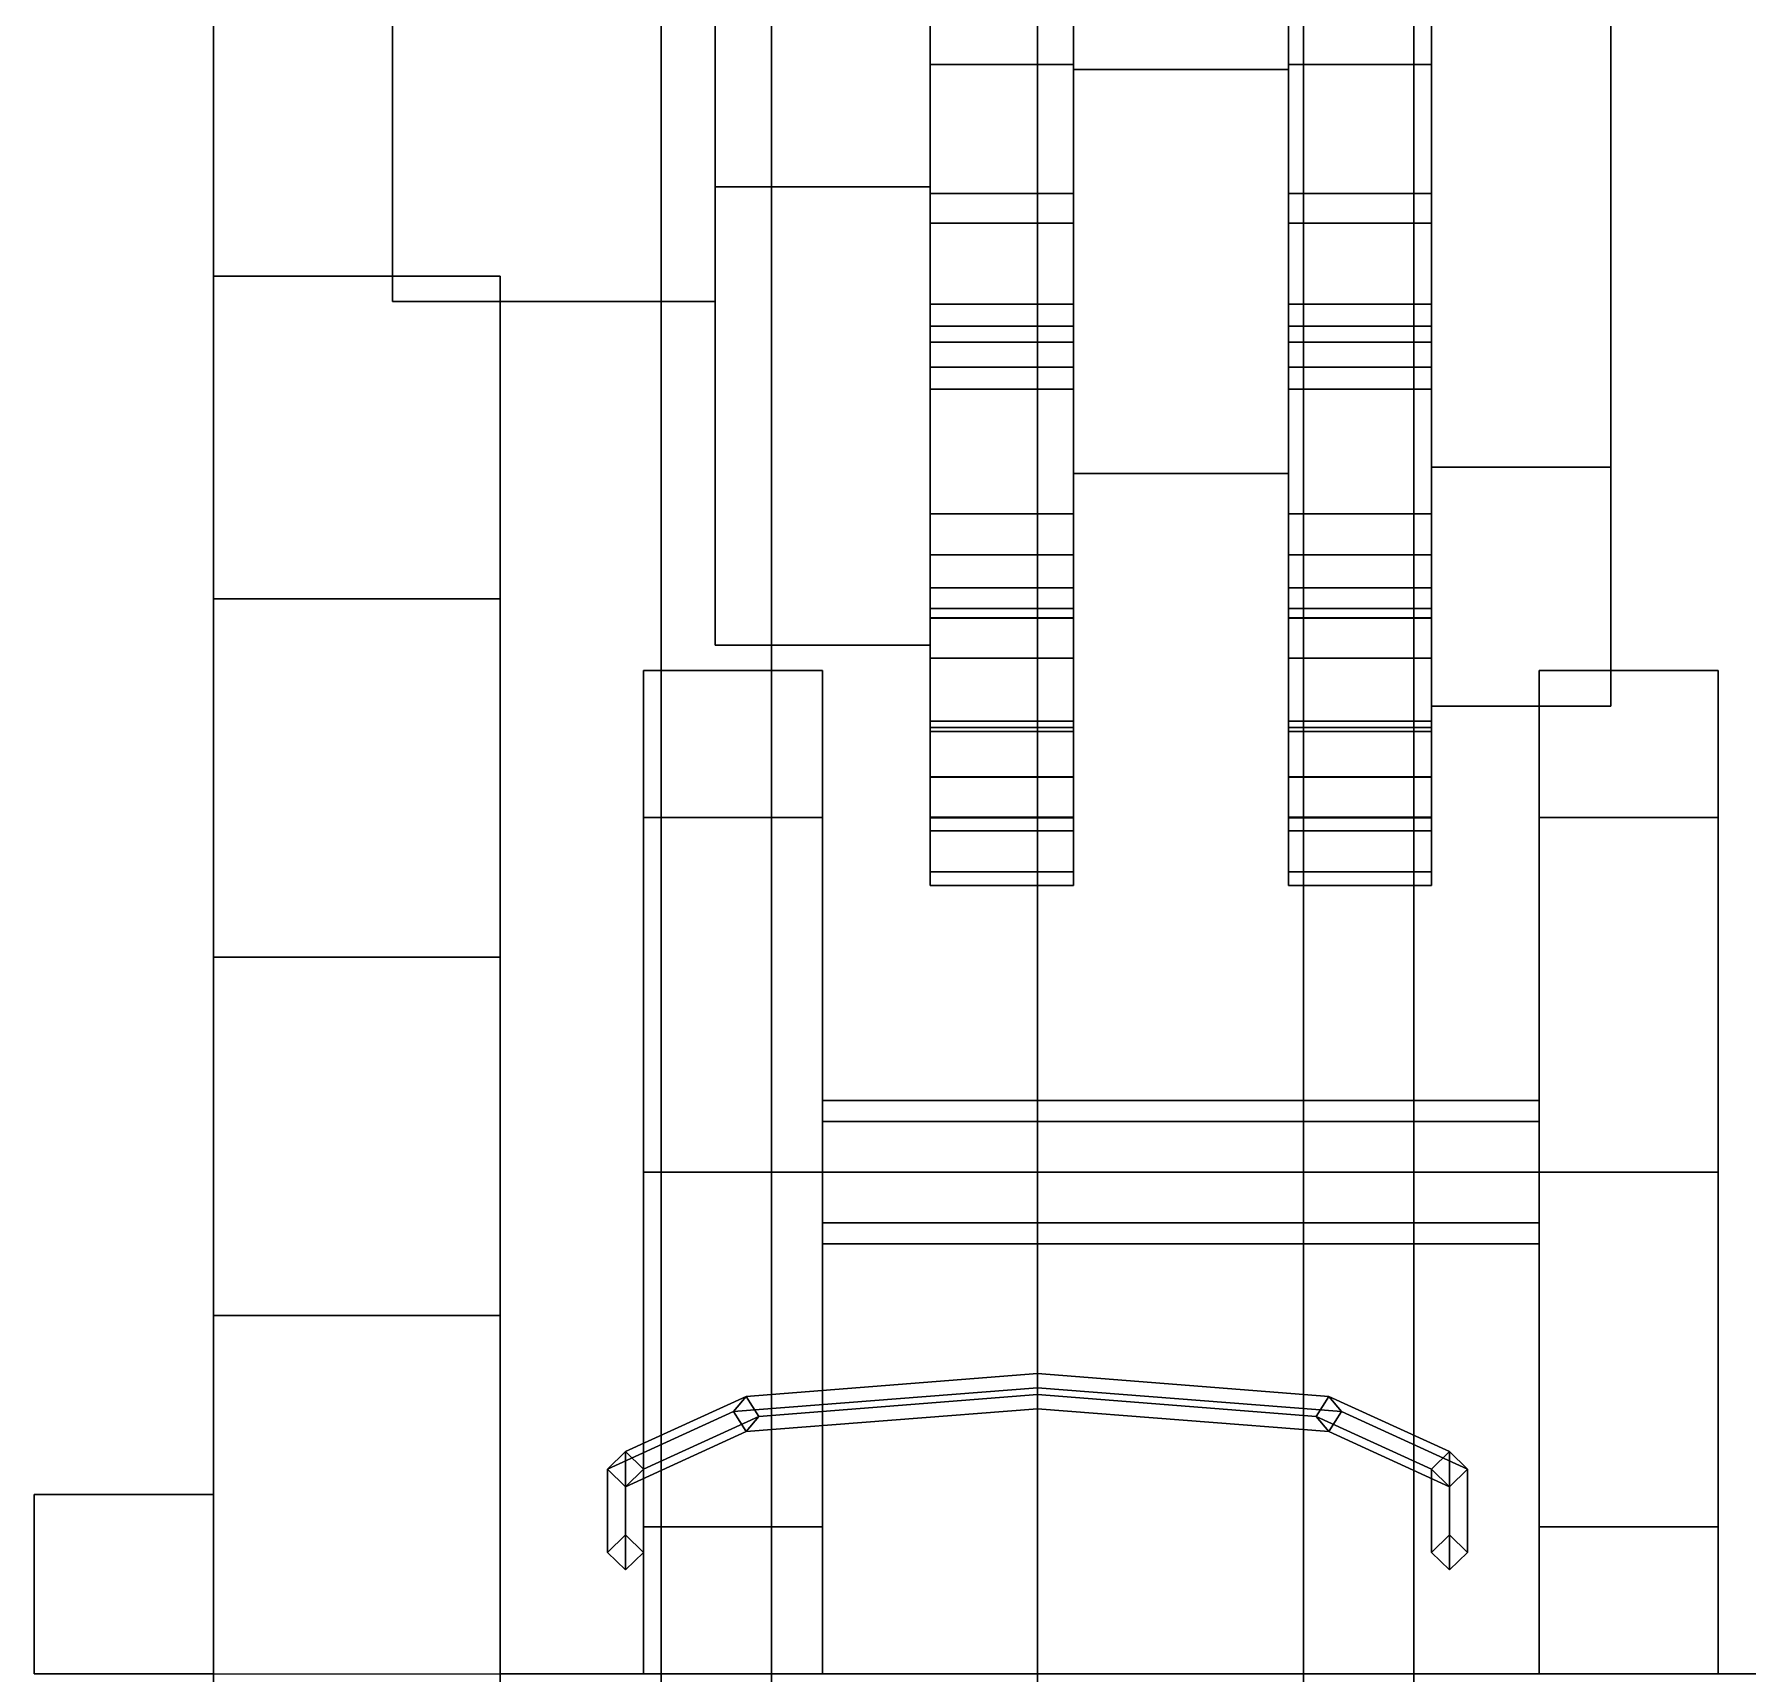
# Model space of a CAD drawing. Header units: millimetres. Extents: x -1.3 to 1.3, y -3 to 8.8.
# Drawn here: x -1.27 to -0.7918, y 2.07 to 2.5275 of the extents above; entities that cross this region are included whole.
import ezdxf

# ---------------------------------------------------------------- set-up
doc = ezdxf.new("R2010")
doc.units = ezdxf.units.MM
doc.header["$MEASUREMENT"] = 0
doc.layers.add('fenders', color=6, linetype='Continuous')
doc.layers.add('wheels', color=2, linetype='Continuous')

msp = doc.modelspace()

# ---------------------------------------------------------------- linework, layer by layer
for points in [[(-0.99, 3.2664, 1.68728), (-1.06425, 3.26059, 1.65708), (-1.06425, 2.00368, 1.89912), (-0.99, 2.00949, 1.92932)], [(-0.91575, 3.26059, 1.65708), (-0.99, 3.2664, 1.68728), (-0.99, 2.00949, 1.92932), (-0.91575, 2.00368, 1.89912)], [(-1.06425, 3.26059, 1.65708), (-1.095, 3.24655, 1.58418), (-1.095, 1.98964, 1.82622), (-1.06425, 2.00368, 1.89912)], [(-0.885, 3.24655, 1.58418), (-0.91575, 3.26059, 1.65708), (-0.91575, 2.00368, 1.89912), (-0.885, 1.98964, 1.82622)], [(-1.095, 3.24655, 1.58418), (-1.06425, 3.23251, 1.51127), (-1.06425, 1.9756, 1.75331), (-1.095, 1.98964, 1.82622)], [(-0.91575, 3.23251, 1.51127), (-0.885, 3.24655, 1.58418), (-0.885, 1.98964, 1.82622), (-0.91575, 1.9756, 1.75331)], [(-1.06425, 3.23251, 1.51127), (-0.99, 3.22669, 1.48107), (-0.99, 1.96978, 1.72311), (-1.06425, 1.9756, 1.75331)], [(-0.99, 3.22669, 1.48107), (-0.91575, 3.23251, 1.51127), (-0.91575, 1.9756, 1.75331), (-0.99, 1.96978, 1.72311)], [(-1.14, 2.46, 0.36), (-1.14, 2.37, 0.26), (-1.22, 2.37, 0.26), (-1.22, 2.46, 0.36)], [(-1.14, 2.27, 0.54), (-1.14, 2.46, 0.37), (-1.22, 2.46, 0.37), (-1.22, 2.27, 0.54)], [(-1.14, 2.46, 0.37), (-1.14, 2.46, 0.36), (-1.22, 2.46, 0.36), (-1.22, 2.46, 0.37)], [(-1.22, 2.46, 0.37), (-1.22, 2.46, 0.36), (-1.22, 2.37, 0.26), (-1.22, 2.27, 0.54)], [(-1.14, 2.07, 0.398), (-1.14, 2.46, 0.37), (-1.14, 2.27, 0.54), (-1.14, 2.17, 0.54)], [(-1.14, 2.07, 0.398), (-1.14, 2.37, 0.26), (-1.14, 2.46, 0.36), (-1.14, 2.46, 0.37)], [(-1.14, 2.37, 0.26), (-1.14, -2.24, 0.26), (-1.22, -2.24, 0.26), (-1.22, 2.37, 0.26)], [(-1.22, 2.37, 0.26), (-1.22, -2.24, 0.26), (-1.22, -1.79, 0.3), (-1.22, 1.87, 0.3)], [(-1.22, 2.17, 0.54), (-1.22, 2.37, 0.26), (-1.22, 1.87, 0.3), (-1.22, 1.87, 0.47)], [(-1.22, 2.17, 0.54), (-1.22, 2.27, 0.54), (-1.22, 2.37, 0.26)], [(-1.14, 2.07, 0.398), (-1.14, -1.81, 0.398), (-1.14, -2.24, 0.26), (-1.14, 2.37, 0.26)], [(-1.14, 2.17, 0.54), (-1.14, 2.27, 0.54), (-1.22, 2.27, 0.54), (-1.22, 2.17, 0.54)], [(-1.14, 2.17, 1.21), (-1.14, 2.17, 0.54), (-1.22, 2.17, 0.54), (-1.22, 2.17, 1.21)], [(-1.14, 2.07, 1.31), (-1.14, 2.17, 1.21), (-1.22, 2.17, 1.21), (-1.22, 2.07, 1.31)], [(-1.22, 2.07, 0.6), (-1.22, 2.12, 0.6), (-1.22, 2.17, 0.54), (-1.22, 1.87, 0.47)], [(-1.22, 2.17, 1.21), (-1.22, 2.17, 0.54), (-1.22, 2.12, 0.6), (-1.22, 2.12, 0.8)], [(-1.22, 2.05, 1.16), (-1.22, 2.17, 1.21), (-1.22, 2.12, 0.8), (-1.22, 2.07, 0.8)], [(-1.22, 2.07, 1.31), (-1.22, 2.17, 1.21), (-1.22, 2.05, 1.16), (-1.22, 2.05, 1.28)], [(-1.14, 2.07, 0.398), (-1.14, 2.17, 0.54), (-1.14, 2.17, 1.21), (-1.14, 2.07, 1.31)], [(-1.07132, 2.1474, 1.87865), (-1.07485, 2.14316, 1.88307), (-0.99, 2.1498, 1.91758), (-0.99, 2.15377, 1.91172)], [(-1.06778, 2.14182, 1.87612), (-1.07132, 2.1474, 1.87865), (-0.99, 2.15377, 1.91172), (-0.99, 2.14791, 1.90776)], [(-0.99, 2.14791, 1.90776), (-0.99, 2.15377, 1.91172), (-0.90868, 2.1474, 1.87865), (-0.91222, 2.14182, 1.87612)], [(-0.99, 2.15377, 1.91172), (-0.99, 2.1498, 1.91758), (-0.90515, 2.14316, 1.88307), (-0.90868, 2.1474, 1.87865)], [(-1.105, 2.13202, 1.7988), (-1.11, 2.12711, 1.79974), (-1.07485, 2.14316, 1.88307), (-1.07132, 2.1474, 1.87865)], [(-1.1, 2.12711, 1.79974), (-1.105, 2.13202, 1.7988), (-1.07132, 2.1474, 1.87865), (-1.06778, 2.14182, 1.87612)], [(-1.07485, 2.14316, 1.88307), (-1.07132, 2.13758, 1.88054), (-0.99, 2.14395, 1.91362), (-0.99, 2.1498, 1.91758)], [(-1.07132, 2.13758, 1.88054), (-1.06778, 2.14182, 1.87612), (-0.99, 2.14791, 1.90776), (-0.99, 2.14395, 1.91362)], [(-0.99, 2.1498, 1.91758), (-0.99, 2.14395, 1.91362), (-0.90868, 2.13758, 1.88054), (-0.90515, 2.14316, 1.88307)], [(-0.99, 2.14395, 1.91362), (-0.99, 2.14791, 1.90776), (-0.91222, 2.14182, 1.87612), (-0.90868, 2.13758, 1.88054)], [(-0.91222, 2.14182, 1.87612), (-0.90868, 2.1474, 1.87865), (-0.875, 2.13202, 1.7988), (-0.88, 2.12711, 1.79974)], [(-0.90868, 2.1474, 1.87865), (-0.90515, 2.14316, 1.88307), (-0.87, 2.12711, 1.79974), (-0.875, 2.13202, 1.7988)], [(-1.11, 2.12711, 1.79974), (-1.105, 2.1222, 1.80069), (-1.07132, 2.13758, 1.88054), (-1.07485, 2.14316, 1.88307)], [(-0.90515, 2.14316, 1.88307), (-0.90868, 2.13758, 1.88054), (-0.875, 2.1222, 1.80069), (-0.87, 2.12711, 1.79974)], [(-1.105, 2.1222, 1.80069), (-1.1, 2.12711, 1.79974), (-1.06778, 2.14182, 1.87612), (-1.07132, 2.13758, 1.88054)], [(-0.90868, 2.13758, 1.88054), (-0.91222, 2.14182, 1.87612), (-0.88, 2.12711, 1.79974), (-0.875, 2.1222, 1.80069)], [(-1.105, 2.10872, 1.67779), (-1.11, 2.10384, 1.67889), (-1.11, 2.12711, 1.79974), (-1.105, 2.13202, 1.7988)], [(-1.1, 2.10384, 1.67889), (-1.105, 2.10872, 1.67779), (-1.105, 2.13202, 1.7988), (-1.1, 2.12711, 1.79974)], [(-0.875, 2.10872, 1.67779), (-0.88, 2.10384, 1.67889), (-0.88, 2.12711, 1.79974), (-0.875, 2.13202, 1.7988)], [(-0.87, 2.10384, 1.67889), (-0.875, 2.10872, 1.67779), (-0.875, 2.13202, 1.7988), (-0.87, 2.12711, 1.79974)], [(-1.11, 2.10384, 1.67889), (-1.105, 2.09896, 1.67998), (-1.105, 2.1222, 1.80069), (-1.11, 2.12711, 1.79974)], [(-1.105, 2.09896, 1.67998), (-1.1, 2.10384, 1.67889), (-1.1, 2.12711, 1.79974), (-1.105, 2.1222, 1.80069)], [(-0.88, 2.10384, 1.67889), (-0.875, 2.09896, 1.67998), (-0.875, 2.1222, 1.80069), (-0.88, 2.12711, 1.79974)], [(-0.875, 2.09896, 1.67998), (-0.87, 2.10384, 1.67889), (-0.87, 2.12711, 1.79974), (-0.875, 2.1222, 1.80069)], [(-1.22, 2.07, 0.8), (-1.22, 2.12, 0.8), (-1.27, 2.12, 0.78), (-1.27, 2.07, 0.78)], [(-1.27, 2.07, 0.62), (-1.27, 2.12, 0.62), (-1.22, 2.12, 0.6), (-1.22, 2.07, 0.6)], [(-1.27, 2.12, 0.78), (-1.27, 2.12, 0.62), (-1.27, 2.07, 0.62), (-1.27, 2.07, 0.78)], [(-1.22, 2.12, 0.8), (-1.22, 2.12, 0.6), (-1.27, 2.12, 0.62), (-1.27, 2.12, 0.78)], [(-1.27, 2.07, 0.78), (-1.27, 2.07, 0.62), (-1.22, 2.07, 0.6), (-1.22, 2.07, 0.8)], [(-1.22, 2.07, 0.8), (-1.22, 2.07, 0.6), (-1.22, 1.97, 0.6), (-1.22, 1.97, 0.8)], [(-1.22, 2.07, 0.6), (-1.22, 1.87, 0.47), (-1.22, 1.87, 0.47), (-1.22, 1.97, 0.6)], [(-1.22, 2.05, 1.16), (-1.22, 2.07, 0.8), (-1.22, 1.97, 0.8), (-1.22, 1.9, 1.16)], [(-1.22, 2.05, 1.28), (-1.22, 1.9, 1.28), (-1.22, 1.56, 1.43), (-1.22, 2.07, 1.31)], [(-0.72, 2.07, 1.31), (-0.72, 2.07, 0.398), (-1.14, 2.07, 0.398), (-1.14, 2.07, 1.31)]]:
    msp.add_3dface(points)
at = {"layer": 'fenders'}
for points in [[(-0.72, 2.01, 1.7), (-0.72, 3.21, 1.43), (-1.22, 3.21, 1.43), (-1.22, 2.01, 1.7)], [(-1.22, 2.01, 1.7), (-1.22, 3.21, 1.43), (-1.22, 3.21, 1.36), (-1.22, 1.96, 1.63)]]:
    msp.add_3dface(points, dxfattribs=at)
at = {"layer": 'wheels'}
for points in [[(-1.08, 2.55044, 0.53816), (-1.08, 2.71446, 0.46326), (-1.08, 2.70023, 0.36427), (-1.08, 2.48496, 0.46259)], [(-1.08, 2.71446, 1.09674), (-1.08, 2.55044, 1.02184), (-1.08, 2.48496, 1.09741), (-1.08, 2.70023, 1.19573)], [(-0.98, 2.5177, 0.50037), (-0.98, 2.70734, 0.41377), (-0.92, 2.70734, 0.41377), (-0.92, 2.5177, 0.50037)], [(-0.98, 2.51911, 0.42367), (-0.98, 2.53594, 0.41285), (-0.98, 2.70734, 0.41377), (-0.98, 2.5177, 0.50037)], [(-0.98, 2.70734, 1.14623), (-0.98, 2.5177, 1.05963), (-0.92, 2.5177, 1.05963), (-0.92, 2.70734, 1.14623)], [(-0.98, 2.64845, 1.1954), (-0.98, 2.62926, 1.18976), (-0.98, 2.5177, 1.05963), (-0.98, 2.70734, 1.14623)], [(-1.08, 2.48496, 0.46259), (-1.08, 2.70023, 0.36427), (-1.02, 2.70023, 0.36427), (-1.02, 2.48496, 0.46259)], [(-1.08, 2.70023, 1.19573), (-1.08, 2.48496, 1.09741), (-1.02, 2.48496, 1.09741), (-1.02, 2.70023, 1.19573)], [(-1.02, 2.48496, 0.46259), (-1.02, 2.70023, 0.36427), (-1.02, 2.53594, 0.41285), (-1.02, 2.51911, 0.42367)], [(-1.02, 2.70023, 1.19573), (-1.02, 2.48496, 1.09741), (-1.02, 2.62926, 1.18976), (-1.02, 2.64845, 1.1954)], [(-1.17, 2.68222, 0.70222), (-1.17, 2.68222, 0.70222), (-1.17, 2.55044, 0.53816), (-1.17, 2.45296, 0.68985)], [(-1.17, 2.68222, 0.85778), (-1.17, 2.65, 0.78), (-1.17, 2.45296, 0.87015), (-1.17, 2.55044, 1.02184)], [(-1.17, 2.65, 0.78), (-1.17, 2.68222, 0.70222), (-1.17, 2.45296, 0.68985), (-1.17, 2.45296, 0.87015)], [(-0.83, 2.68222, 0.70222), (-0.83, 2.68222, 0.70222), (-0.83, 2.40667, 0.55293), (-0.83, 2.58553, 0.39795)], [(-0.83, 2.68222, 0.70222), (-0.83, 2.65, 0.78), (-0.83, 2.34, 0.78), (-0.83, 2.40667, 0.55293)], [(-0.83, 2.65, 0.78), (-0.83, 2.68222, 0.85778), (-0.83, 2.40667, 1.00707), (-0.83, 2.34, 0.78)], [(-0.83, 2.68222, 0.85778), (-0.83, 2.68222, 0.85778), (-0.83, 2.58553, 1.16205), (-0.83, 2.40667, 1.00707)], [(-1.02, 2.62926, 1.18976), (-1.02, 2.48496, 1.09741), (-1.02, 2.48496, 1.09741), (-1.02, 2.53594, 1.14715)], [(-0.98, 2.62926, 1.18976), (-0.98, 2.53594, 1.14715), (-0.98, 2.5177, 1.05963)], [(-0.92, 2.53594, 0.41285), (-0.92, 2.51911, 0.42367), (-0.92, 2.44874, 0.57996), (-0.92, 2.6063, 0.44344)], [(-0.92, 2.51911, 1.13633), (-0.92, 2.53594, 1.14715), (-0.92, 2.6063, 1.11656)], [(-0.92, 2.44158, 1.06915), (-0.92, 2.51911, 1.13633), (-0.92, 2.6063, 1.11656)], [(-0.92, 2.42848, 1.05403), (-0.92, 2.44158, 1.06915), (-0.92, 2.6063, 1.11656), (-0.92, 2.44874, 0.98004)], [(-0.83, 2.58553, 0.39795), (-0.83, 2.40667, 0.55293), (-0.88, 2.40667, 0.55293), (-0.88, 2.58553, 0.39795)], [(-0.88, 2.58553, 0.39795), (-0.88, 2.40667, 0.55293), (-0.88, 2.51911, 0.42367), (-0.88, 2.53594, 0.41285)], [(-0.83, 2.40667, 1.00707), (-0.83, 2.58553, 1.16205), (-0.88, 2.58553, 1.16205), (-0.88, 2.40667, 1.00707)], [(-0.88, 2.40667, 1.00707), (-0.88, 2.58553, 1.16205), (-0.88, 2.44158, 1.06915), (-0.88, 2.42848, 1.05403)], [(-0.88, 2.58553, 1.16205), (-0.88, 2.58553, 1.16205), (-0.88, 2.53594, 1.14715), (-0.88, 2.51911, 1.13633)], [(-0.88, 2.44158, 1.06915), (-0.88, 2.58553, 1.16205), (-0.88, 2.58553, 1.16205), (-0.88, 2.51911, 1.13633)], [(-1.17, 2.45296, 0.68985), (-1.17, 2.55044, 0.53816), (-1.08, 2.55044, 0.53816), (-1.08, 2.45296, 0.68985)], [(-1.17, 2.55044, 1.02184), (-1.17, 2.45296, 0.87015), (-1.08, 2.45296, 0.87015), (-1.08, 2.55044, 1.02184)], [(-1.08, 2.45296, 0.68985), (-1.08, 2.55044, 0.53816), (-1.08, 2.48496, 0.46259), (-1.08, 2.35701, 0.66167)], [(-1.08, 2.55044, 1.02184), (-1.08, 2.45296, 0.87015), (-1.08, 2.35701, 0.89833), (-1.08, 2.48496, 1.09741)], [(-1.02, 2.51911, 0.42367), (-1.02, 2.53594, 0.41285), (-0.98, 2.53594, 0.41285), (-0.98, 2.51911, 0.42367)], [(-1.02, 2.53594, 1.14715), (-1.02, 2.51911, 1.13633), (-0.98, 2.51911, 1.13633), (-0.98, 2.53594, 1.14715)], [(-1.02, 2.48496, 1.09741), (-1.02, 2.48496, 1.09741), (-1.02, 2.51911, 1.13633), (-1.02, 2.53594, 1.14715)], [(-0.98, 2.53594, 1.14715), (-0.98, 2.51911, 1.13633), (-0.98, 2.5177, 1.05963)], [(-0.88, 2.53594, 0.41285), (-0.88, 2.51911, 0.42367), (-0.92, 2.51911, 0.42367), (-0.92, 2.53594, 0.41285)], [(-0.88, 2.51911, 1.13633), (-0.88, 2.53594, 1.14715), (-0.92, 2.53594, 1.14715), (-0.92, 2.51911, 1.13633)], [(-1.02, 2.48306, 0.42306), (-1.02, 2.51911, 0.42367), (-0.98, 2.51911, 0.42367), (-0.98, 2.48306, 0.42306)], [(-1.02, 2.48496, 0.46259), (-1.02, 2.48496, 0.46259), (-1.02, 2.51911, 0.42367), (-1.02, 2.48306, 0.42306)], [(-1.02, 2.51911, 1.13633), (-1.02, 2.48306, 1.13694), (-0.98, 2.48306, 1.13694), (-0.98, 2.51911, 1.13633)], [(-1.02, 2.48496, 1.09741), (-1.02, 2.48496, 1.09741), (-1.02, 2.48306, 1.13694), (-1.02, 2.51911, 1.13633)], [(-0.98, 2.48306, 0.42306), (-0.98, 2.48306, 0.42306), (-0.98, 2.51911, 0.42367), (-0.98, 2.5177, 0.50037)], [(-0.98, 2.51911, 1.13633), (-0.98, 2.48306, 1.13694), (-0.98, 2.5177, 1.05963)], [(-0.98, 2.40499, 0.67576), (-0.98, 2.5177, 0.50037), (-0.92, 2.5177, 0.50037), (-0.92, 2.40499, 0.67576)], [(-0.98, 2.3647, 0.61047), (-0.98, 2.37301, 0.59228), (-0.98, 2.5177, 0.50037), (-0.98, 2.40499, 0.67576)], [(-0.98, 2.37301, 0.59228), (-0.98, 2.42848, 0.50597), (-0.98, 2.5177, 0.50037)], [(-0.98, 2.45222, 0.4248), (-0.98, 2.47484, 0.41026), (-0.98, 2.48306, 0.42306), (-0.98, 2.5177, 0.50037)], [(-0.98, 2.42848, 0.50597), (-0.98, 2.44158, 0.49085), (-0.98, 2.5177, 0.50037)], [(-0.98, 2.44158, 0.49085), (-0.98, 2.44611, 0.45508), (-0.98, 2.5177, 0.50037)], [(-0.98, 2.43461, 0.44512), (-0.98, 2.45222, 0.4248), (-0.98, 2.5177, 0.50037), (-0.98, 2.44611, 0.45508)], [(-0.98, 2.5177, 1.05963), (-0.98, 2.40499, 0.88424), (-0.92, 2.40499, 0.88424), (-0.92, 2.5177, 1.05963)], [(-0.98, 2.44158, 1.06915), (-0.98, 2.42848, 1.05403), (-0.98, 2.40499, 0.88424), (-0.98, 2.5177, 1.05963)], [(-0.98, 2.45222, 1.1352), (-0.98, 2.43461, 1.11488), (-0.98, 2.44611, 1.10492), (-0.98, 2.5177, 1.05963)], [(-0.98, 2.44611, 1.10492), (-0.98, 2.44611, 1.10492), (-0.98, 2.44158, 1.06915), (-0.98, 2.5177, 1.05963)], [(-0.98, 2.47484, 1.14974), (-0.98, 2.45222, 1.1352), (-0.98, 2.5177, 1.05963), (-0.98, 2.48306, 1.13694)], [(-0.92, 2.51911, 0.42367), (-0.92, 2.44158, 0.49085), (-0.92, 2.44874, 0.57996)], [(-0.88, 2.51911, 0.42367), (-0.88, 2.48306, 0.42306), (-0.92, 2.48306, 0.42306), (-0.92, 2.51911, 0.42367)], [(-0.92, 2.48306, 0.42306), (-0.92, 2.44611, 0.45508), (-0.92, 2.44158, 0.49085), (-0.92, 2.51911, 0.42367)], [(-0.88, 2.48306, 1.13694), (-0.88, 2.51911, 1.13633), (-0.92, 2.51911, 1.13633), (-0.92, 2.48306, 1.13694)], [(-0.92, 2.44611, 1.10492), (-0.92, 2.48306, 1.13694), (-0.92, 2.51911, 1.13633), (-0.92, 2.44158, 1.06915)], [(-0.88, 2.51911, 0.42367), (-0.88, 2.40667, 0.55293), (-0.88, 2.40667, 0.55293), (-0.88, 2.44158, 0.49085)], [(-0.88, 2.48306, 0.42306), (-0.88, 2.51911, 0.42367), (-0.88, 2.44158, 0.49085), (-0.88, 2.44611, 0.45508)], [(-0.88, 2.44611, 1.10492), (-0.88, 2.44158, 1.06915), (-0.88, 2.51911, 1.13633), (-0.88, 2.48306, 1.13694)], [(-1.08, 2.35701, 0.66167), (-1.08, 2.48496, 0.46259), (-1.02, 2.48496, 0.46259), (-1.02, 2.35701, 0.66167)], [(-1.08, 2.48496, 1.09741), (-1.08, 2.35701, 0.89833), (-1.02, 2.35701, 0.89833), (-1.02, 2.48496, 1.09741)], [(-1.02, 2.37301, 0.59228), (-1.02, 2.48496, 0.46259), (-1.02, 2.48496, 0.46259), (-1.02, 2.42848, 0.50597)], [(-1.02, 2.35701, 0.66167), (-1.02, 2.48496, 0.46259), (-1.02, 2.37301, 0.59228), (-1.02, 2.3647, 0.61047)], [(-1.02, 2.45222, 0.4248), (-1.02, 2.48496, 0.46259), (-1.02, 2.48306, 0.42306), (-1.02, 2.47484, 0.41026)], [(-1.02, 2.44611, 0.45508), (-1.02, 2.48496, 0.46259), (-1.02, 2.45222, 0.4248), (-1.02, 2.43461, 0.44512)], [(-1.02, 2.48496, 0.46259), (-1.02, 2.48496, 0.46259), (-1.02, 2.44611, 0.45508), (-1.02, 2.44158, 0.49085)], [(-1.02, 2.48496, 0.46259), (-1.02, 2.48496, 0.46259), (-1.02, 2.44158, 0.49085), (-1.02, 2.42848, 0.50597)], [(-1.02, 2.48496, 1.09741), (-1.02, 2.35701, 0.89833), (-1.02, 2.42848, 1.05403), (-1.02, 2.44158, 1.06915)], [(-1.02, 2.48496, 1.09741), (-1.02, 2.48496, 1.09741), (-1.02, 2.44158, 1.06915), (-1.02, 2.44611, 1.10492)], [(-1.02, 2.45222, 1.1352), (-1.02, 2.48496, 1.09741), (-1.02, 2.44611, 1.10492), (-1.02, 2.43461, 1.11488)], [(-1.02, 2.48306, 1.13694), (-1.02, 2.48496, 1.09741), (-1.02, 2.45222, 1.1352), (-1.02, 2.47484, 1.14974)], [(-1.02, 2.47484, 0.41026), (-1.02, 2.48306, 0.42306), (-0.98, 2.48306, 0.42306), (-0.98, 2.47484, 0.41026)], [(-1.02, 2.48306, 1.13694), (-1.02, 2.47484, 1.14974), (-0.98, 2.47484, 1.14974), (-0.98, 2.48306, 1.13694)], [(-0.88, 2.48306, 0.42306), (-0.88, 2.47484, 0.41026), (-0.92, 2.47484, 0.41026), (-0.92, 2.48306, 0.42306)], [(-0.92, 2.47484, 0.41026), (-0.92, 2.43461, 0.44512), (-0.92, 2.44611, 0.45508), (-0.92, 2.48306, 0.42306)], [(-0.88, 2.47484, 1.14974), (-0.88, 2.48306, 1.13694), (-0.92, 2.48306, 1.13694), (-0.92, 2.47484, 1.14974)], [(-0.92, 2.43461, 1.11488), (-0.92, 2.47484, 1.14974), (-0.92, 2.48306, 1.13694), (-0.92, 2.44611, 1.10492)], [(-0.88, 2.47484, 0.41026), (-0.88, 2.48306, 0.42306), (-0.88, 2.44611, 0.45508), (-0.88, 2.43461, 0.44512)], [(-0.88, 2.43461, 1.11488), (-0.88, 2.44611, 1.10492), (-0.88, 2.48306, 1.13694), (-0.88, 2.47484, 1.14974)], [(-1.02, 2.45222, 0.4248), (-1.02, 2.47484, 0.41026), (-0.98, 2.47484, 0.41026), (-0.98, 2.45222, 0.4248)], [(-1.02, 2.47484, 1.14974), (-1.02, 2.45222, 1.1352), (-0.98, 2.45222, 1.1352), (-0.98, 2.47484, 1.14974)], [(-0.92, 2.47484, 0.41026), (-0.92, 2.45222, 0.4248), (-0.92, 2.45222, 0.4248), (-0.92, 2.43461, 0.44512)], [(-0.88, 2.47484, 0.41026), (-0.88, 2.45222, 0.4248), (-0.92, 2.45222, 0.4248), (-0.92, 2.47484, 0.41026)], [(-0.92, 2.43461, 1.11488), (-0.92, 2.45222, 1.1352), (-0.92, 2.45222, 1.1352), (-0.92, 2.47484, 1.14974)], [(-0.88, 2.45222, 1.1352), (-0.88, 2.47484, 1.14974), (-0.92, 2.47484, 1.14974), (-0.92, 2.45222, 1.1352)], [(-0.88, 2.45222, 0.4248), (-0.88, 2.47484, 0.41026), (-0.88, 2.43461, 0.44512), (-0.88, 2.45222, 0.4248)], [(-0.88, 2.45222, 1.1352), (-0.88, 2.43461, 1.11488), (-0.88, 2.47484, 1.14974), (-0.88, 2.45222, 1.1352)], [(-1.17, 2.45296, 0.87015), (-1.17, 2.45296, 0.68985), (-1.08, 2.45296, 0.68985), (-1.08, 2.45296, 0.87015)], [(-1.08, 2.45296, 0.87015), (-1.08, 2.45296, 0.68985), (-1.08, 2.35701, 0.66167), (-1.08, 2.35701, 0.89833)], [(-1.02, 2.43461, 0.44512), (-1.02, 2.45222, 0.4248), (-0.98, 2.45222, 0.4248), (-0.98, 2.43461, 0.44512)], [(-1.02, 2.45222, 1.1352), (-1.02, 2.43461, 1.11488), (-0.98, 2.43461, 1.11488), (-0.98, 2.45222, 1.1352)], [(-0.88, 2.45222, 0.4248), (-0.88, 2.43461, 0.44512), (-0.92, 2.43461, 0.44512), (-0.92, 2.45222, 0.4248)], [(-0.88, 2.43461, 1.11488), (-0.88, 2.45222, 1.1352), (-0.92, 2.45222, 1.1352), (-0.92, 2.43461, 1.11488)], [(-0.92, 2.38222, 0.50558), (-0.92, 2.36461, 0.5259), (-0.92, 2.44874, 0.57996), (-0.92, 2.39372, 0.51554)], [(-0.92, 2.42848, 0.50597), (-0.92, 2.39372, 0.51554), (-0.92, 2.44874, 0.57996)], [(-0.92, 2.44158, 0.49085), (-0.92, 2.42848, 0.50597), (-0.92, 2.44874, 0.57996)], [(-0.92, 2.36728, 0.55668), (-0.92, 2.36728, 0.55668), (-0.92, 2.37301, 0.59228), (-0.92, 2.44874, 0.57996)], [(-0.92, 2.36461, 0.5259), (-0.92, 2.35344, 0.55036), (-0.92, 2.36728, 0.55668), (-0.92, 2.44874, 0.57996)], [(-0.92, 2.37301, 0.59228), (-0.92, 2.3647, 0.61047), (-0.92, 2.39, 0.78), (-0.92, 2.44874, 0.57996)], [(-0.92, 2.35344, 1.00964), (-0.92, 2.36461, 1.0341), (-0.92, 2.44874, 0.98004), (-0.92, 2.36728, 1.00332)], [(-0.92, 2.37301, 0.96772), (-0.92, 2.36728, 1.00332), (-0.92, 2.44874, 0.98004)], [(-0.92, 2.3647, 0.94953), (-0.92, 2.37301, 0.96772), (-0.92, 2.44874, 0.98004)], [(-0.92, 2.3358, 0.85109), (-0.92, 2.3647, 0.94953), (-0.92, 2.44874, 0.98004)], [(-0.92, 2.33295, 0.8313), (-0.92, 2.3358, 0.85109), (-0.92, 2.44874, 0.98004), (-0.92, 2.39, 0.78)], [(-0.92, 2.39372, 1.04446), (-0.92, 2.39372, 1.04446), (-0.92, 2.42848, 1.05403), (-0.92, 2.44874, 0.98004)], [(-0.92, 2.36461, 1.0341), (-0.92, 2.38222, 1.05442), (-0.92, 2.39372, 1.04446), (-0.92, 2.44874, 0.98004)], [(-1.02, 2.44158, 0.49085), (-1.02, 2.44611, 0.45508), (-0.98, 2.44611, 0.45508), (-0.98, 2.44158, 0.49085)], [(-1.02, 2.44611, 0.45508), (-1.02, 2.43461, 0.44512), (-0.98, 2.43461, 0.44512), (-0.98, 2.44611, 0.45508)], [(-1.02, 2.43461, 1.11488), (-1.02, 2.44611, 1.10492), (-0.98, 2.44611, 1.10492), (-0.98, 2.43461, 1.11488)], [(-1.02, 2.44611, 1.10492), (-1.02, 2.44158, 1.06915), (-0.98, 2.44158, 1.06915), (-0.98, 2.44611, 1.10492)], [(-0.88, 2.44611, 0.45508), (-0.88, 2.44158, 0.49085), (-0.92, 2.44158, 0.49085), (-0.92, 2.44611, 0.45508)], [(-0.88, 2.43461, 0.44512), (-0.88, 2.44611, 0.45508), (-0.92, 2.44611, 0.45508), (-0.92, 2.43461, 0.44512)], [(-0.88, 2.44611, 1.10492), (-0.88, 2.43461, 1.11488), (-0.92, 2.43461, 1.11488), (-0.92, 2.44611, 1.10492)], [(-0.88, 2.44158, 1.06915), (-0.88, 2.44611, 1.10492), (-0.92, 2.44611, 1.10492), (-0.92, 2.44158, 1.06915)], [(-1.02, 2.42848, 0.50597), (-1.02, 2.44158, 0.49085), (-0.98, 2.44158, 0.49085), (-0.98, 2.42848, 0.50597)], [(-1.02, 2.44158, 1.06915), (-1.02, 2.42848, 1.05403), (-0.98, 2.42848, 1.05403), (-0.98, 2.44158, 1.06915)], [(-0.88, 2.44158, 0.49085), (-0.88, 2.42848, 0.50597), (-0.92, 2.42848, 0.50597), (-0.92, 2.44158, 0.49085)], [(-0.88, 2.42848, 1.05403), (-0.88, 2.44158, 1.06915), (-0.92, 2.44158, 1.06915), (-0.92, 2.42848, 1.05403)], [(-0.88, 2.40667, 0.55293), (-0.88, 2.40667, 0.55293), (-0.88, 2.42848, 0.50597), (-0.88, 2.44158, 0.49085)], [(-1.02, 2.36728, 0.55668), (-1.02, 2.37301, 0.59228), (-1.02, 2.42848, 0.50597), (-1.02, 2.39372, 0.51554)], [(-1.02, 2.39372, 0.51554), (-1.02, 2.42848, 0.50597), (-0.98, 2.42848, 0.50597), (-0.98, 2.39372, 0.51554)], [(-1.02, 2.42848, 1.05403), (-1.02, 2.39372, 1.04446), (-0.98, 2.39372, 1.04446), (-0.98, 2.42848, 1.05403)], [(-1.02, 2.39372, 1.04446), (-1.02, 2.42848, 1.05403), (-1.02, 2.37301, 0.96772), (-1.02, 2.36728, 1.00332)], [(-1.02, 2.42848, 1.05403), (-1.02, 2.35701, 0.89833), (-1.02, 2.35701, 0.89833), (-1.02, 2.37301, 0.96772)], [(-0.98, 2.36728, 0.55668), (-0.98, 2.39372, 0.51554), (-0.98, 2.42848, 0.50597), (-0.98, 2.37301, 0.59228)], [(-0.98, 2.39372, 1.04446), (-0.98, 2.36728, 1.00332), (-0.98, 2.37301, 0.96772), (-0.98, 2.42848, 1.05403)], [(-0.98, 2.42848, 1.05403), (-0.98, 2.37301, 0.96772), (-0.98, 2.40499, 0.88424)], [(-0.88, 2.42848, 0.50597), (-0.88, 2.39372, 0.51554), (-0.92, 2.39372, 0.51554), (-0.92, 2.42848, 0.50597)], [(-0.88, 2.39372, 1.04446), (-0.88, 2.42848, 1.05403), (-0.92, 2.42848, 1.05403), (-0.92, 2.39372, 1.04446)], [(-0.88, 2.40667, 0.55293), (-0.88, 2.40667, 0.55293), (-0.88, 2.39372, 0.51554), (-0.88, 2.42848, 0.50597)], [(-0.88, 2.40667, 1.00707), (-0.88, 2.40667, 1.00707), (-0.88, 2.42848, 1.05403), (-0.88, 2.39372, 1.04446)], [(-0.83, 2.40667, 0.55293), (-0.83, 2.34, 0.78), (-0.88, 2.34, 0.78), (-0.88, 2.40667, 0.55293)], [(-0.88, 2.40667, 0.55293), (-0.88, 2.40667, 0.55293), (-0.88, 2.37301, 0.59228), (-0.88, 2.36728, 0.55668)], [(-0.88, 2.40667, 0.55293), (-0.88, 2.34, 0.78), (-0.88, 2.3647, 0.61047), (-0.88, 2.37301, 0.59228)], [(-0.88, 2.39372, 0.51554), (-0.88, 2.40667, 0.55293), (-0.88, 2.36461, 0.5259), (-0.88, 2.38222, 0.50558)], [(-0.88, 2.36461, 0.5259), (-0.88, 2.40667, 0.55293), (-0.88, 2.36728, 0.55668), (-0.88, 2.35344, 0.55036)], [(-0.83, 2.34, 0.78), (-0.83, 2.40667, 1.00707), (-0.88, 2.40667, 1.00707), (-0.88, 2.34, 0.78)], [(-0.88, 2.34, 0.78), (-0.88, 2.40667, 1.00707), (-0.88, 2.3358, 0.85109), (-0.88, 2.33295, 0.8313)], [(-0.88, 2.40667, 1.00707), (-0.88, 2.40667, 1.00707), (-0.88, 2.37301, 0.96772), (-0.88, 2.3647, 0.94953)], [(-0.88, 2.40667, 1.00707), (-0.88, 2.40667, 1.00707), (-0.88, 2.36728, 1.00332), (-0.88, 2.37301, 0.96772)], [(-0.88, 2.36728, 1.00332), (-0.88, 2.40667, 1.00707), (-0.88, 2.36461, 1.0341), (-0.88, 2.35344, 1.00964)], [(-0.88, 2.3358, 0.85109), (-0.88, 2.40667, 1.00707), (-0.88, 2.40667, 1.00707), (-0.88, 2.3647, 0.94953)], [(-0.88, 2.36461, 1.0341), (-0.88, 2.40667, 1.00707), (-0.88, 2.39372, 1.04446), (-0.88, 2.38222, 1.05442)], [(-0.98, 2.30904, 0.64759), (-0.98, 2.32021, 0.62313), (-0.98, 2.33405, 0.62945), (-0.98, 2.40499, 0.67576)], [(-0.98, 2.33405, 0.62945), (-0.98, 2.33405, 0.62945), (-0.98, 2.3647, 0.61047), (-0.98, 2.40499, 0.67576)], [(-0.98, 2.40499, 0.88424), (-0.98, 2.40499, 0.67576), (-0.92, 2.40499, 0.67576), (-0.92, 2.40499, 0.88424)], [(-0.98, 2.3358, 0.85109), (-0.98, 2.33295, 0.8313), (-0.98, 2.40499, 0.67576), (-0.98, 2.40499, 0.88424)], [(-0.98, 2.30904, 0.91241), (-0.98, 2.30521, 0.8858), (-0.98, 2.32027, 0.88363), (-0.98, 2.40499, 0.88424)], [(-0.98, 2.32027, 0.88363), (-0.98, 2.32027, 0.88363), (-0.98, 2.3358, 0.85109), (-0.98, 2.40499, 0.88424)], [(-0.98, 2.33295, 0.8313), (-0.98, 2.33295, 0.7287), (-0.98, 2.40499, 0.67576)], [(-0.98, 2.33295, 0.7287), (-0.98, 2.3358, 0.70891), (-0.98, 2.40499, 0.67576)], [(-0.98, 2.3358, 0.70891), (-0.98, 2.32027, 0.67637), (-0.98, 2.40499, 0.67576)], [(-0.98, 2.30521, 0.6742), (-0.98, 2.30904, 0.64759), (-0.98, 2.40499, 0.67576), (-0.98, 2.32027, 0.67637)], [(-0.98, 2.37301, 0.96772), (-0.98, 2.3647, 0.94953), (-0.98, 2.40499, 0.88424)], [(-0.98, 2.3647, 0.94953), (-0.98, 2.33405, 0.93055), (-0.98, 2.40499, 0.88424)], [(-0.98, 2.32021, 0.93687), (-0.98, 2.30904, 0.91241), (-0.98, 2.40499, 0.88424), (-0.98, 2.33405, 0.93055)], [(-1.02, 2.38222, 0.50558), (-1.02, 2.39372, 0.51554), (-0.98, 2.39372, 0.51554), (-0.98, 2.38222, 0.50558)], [(-1.02, 2.35344, 0.55036), (-1.02, 2.36728, 0.55668), (-1.02, 2.39372, 0.51554), (-1.02, 2.38222, 0.50558)], [(-1.02, 2.39372, 1.04446), (-1.02, 2.38222, 1.05442), (-0.98, 2.38222, 1.05442), (-0.98, 2.39372, 1.04446)], [(-1.02, 2.38222, 1.05442), (-1.02, 2.39372, 1.04446), (-1.02, 2.36728, 1.00332), (-1.02, 2.35344, 1.00964)], [(-0.98, 2.35344, 0.55036), (-0.98, 2.38222, 0.50558), (-0.98, 2.39372, 0.51554), (-0.98, 2.36728, 0.55668)], [(-0.98, 2.38222, 1.05442), (-0.98, 2.35344, 1.00964), (-0.98, 2.36728, 1.00332), (-0.98, 2.39372, 1.04446)], [(-0.88, 2.39372, 0.51554), (-0.88, 2.38222, 0.50558), (-0.92, 2.38222, 0.50558), (-0.92, 2.39372, 0.51554)], [(-0.88, 2.38222, 1.05442), (-0.88, 2.39372, 1.04446), (-0.92, 2.39372, 1.04446), (-0.92, 2.38222, 1.05442)], [(-0.92, 2.29383, 0.75339), (-0.92, 2.29, 0.78), (-0.92, 2.39, 0.78), (-0.92, 2.30889, 0.75555)], [(-0.92, 2.33295, 0.7287), (-0.92, 2.30889, 0.75555), (-0.92, 2.39, 0.78)], [(-0.92, 2.3358, 0.70891), (-0.92, 2.33295, 0.7287), (-0.92, 2.39, 0.78)], [(-0.92, 2.3647, 0.61047), (-0.92, 2.3358, 0.70891), (-0.92, 2.39, 0.78)], [(-0.92, 2.30889, 0.80445), (-0.92, 2.30889, 0.80445), (-0.92, 2.33295, 0.8313), (-0.92, 2.39, 0.78)], [(-0.92, 2.29, 0.78), (-0.92, 2.29383, 0.80661), (-0.92, 2.30889, 0.80445), (-0.92, 2.39, 0.78)], [(-1.02, 2.36461, 0.5259), (-1.02, 2.38222, 0.50558), (-0.98, 2.38222, 0.50558), (-0.98, 2.36461, 0.5259)], [(-1.02, 2.36461, 0.5259), (-1.02, 2.35344, 0.55036), (-1.02, 2.38222, 0.50558), (-1.02, 2.36461, 0.5259)], [(-1.02, 2.38222, 1.05442), (-1.02, 2.36461, 1.0341), (-0.98, 2.36461, 1.0341), (-0.98, 2.38222, 1.05442)], [(-1.02, 2.36461, 1.0341), (-1.02, 2.38222, 1.05442), (-1.02, 2.35344, 1.00964), (-1.02, 2.36461, 1.0341)], [(-0.98, 2.35344, 0.55036), (-0.98, 2.36461, 0.5259), (-0.98, 2.36461, 0.5259), (-0.98, 2.38222, 0.50558)], [(-0.98, 2.38222, 1.05442), (-0.98, 2.36461, 1.0341), (-0.98, 2.36461, 1.0341), (-0.98, 2.35344, 1.00964)], [(-0.88, 2.38222, 0.50558), (-0.88, 2.36461, 0.5259), (-0.92, 2.36461, 0.5259), (-0.92, 2.38222, 0.50558)], [(-0.88, 2.36461, 1.0341), (-0.88, 2.38222, 1.05442), (-0.92, 2.38222, 1.05442), (-0.92, 2.36461, 1.0341)], [(-1.02, 2.37301, 0.59228), (-1.02, 2.36728, 0.55668), (-0.98, 2.36728, 0.55668), (-0.98, 2.37301, 0.59228)], [(-1.02, 2.3647, 0.61047), (-1.02, 2.37301, 0.59228), (-0.98, 2.37301, 0.59228), (-0.98, 2.3647, 0.61047)], [(-1.02, 2.36728, 1.00332), (-1.02, 2.37301, 0.96772), (-0.98, 2.37301, 0.96772), (-0.98, 2.36728, 1.00332)], [(-1.02, 2.37301, 0.96772), (-1.02, 2.3647, 0.94953), (-0.98, 2.3647, 0.94953), (-0.98, 2.37301, 0.96772)], [(-1.02, 2.35701, 0.89833), (-1.02, 2.35701, 0.89833), (-1.02, 2.3647, 0.94953), (-1.02, 2.37301, 0.96772)], [(-0.88, 2.36728, 0.55668), (-0.88, 2.37301, 0.59228), (-0.92, 2.37301, 0.59228), (-0.92, 2.36728, 0.55668)], [(-0.88, 2.37301, 0.59228), (-0.88, 2.3647, 0.61047), (-0.92, 2.3647, 0.61047), (-0.92, 2.37301, 0.59228)], [(-0.88, 2.37301, 0.96772), (-0.88, 2.36728, 1.00332), (-0.92, 2.36728, 1.00332), (-0.92, 2.37301, 0.96772)], [(-0.88, 2.3647, 0.94953), (-0.88, 2.37301, 0.96772), (-0.92, 2.37301, 0.96772), (-0.92, 2.3647, 0.94953)], [(-1.02, 2.36728, 0.55668), (-1.02, 2.35344, 0.55036), (-0.98, 2.35344, 0.55036), (-0.98, 2.36728, 0.55668)], [(-1.02, 2.35344, 1.00964), (-1.02, 2.36728, 1.00332), (-0.98, 2.36728, 1.00332), (-0.98, 2.35344, 1.00964)], [(-0.88, 2.35344, 0.55036), (-0.88, 2.36728, 0.55668), (-0.92, 2.36728, 0.55668), (-0.92, 2.35344, 0.55036)], [(-0.88, 2.36728, 1.00332), (-0.88, 2.35344, 1.00964), (-0.92, 2.35344, 1.00964), (-0.92, 2.36728, 1.00332)], [(-1.02, 2.33405, 0.62945), (-1.02, 2.3647, 0.61047), (-0.98, 2.3647, 0.61047), (-0.98, 2.33405, 0.62945)], [(-1.02, 2.35701, 0.66167), (-1.02, 2.35701, 0.66167), (-1.02, 2.3647, 0.61047), (-1.02, 2.33405, 0.62945)], [(-1.02, 2.3647, 0.94953), (-1.02, 2.33405, 0.93055), (-0.98, 2.33405, 0.93055), (-0.98, 2.3647, 0.94953)], [(-1.02, 2.35701, 0.89833), (-1.02, 2.35701, 0.89833), (-1.02, 2.33405, 0.93055), (-1.02, 2.3647, 0.94953)], [(-1.02, 2.35344, 0.55036), (-1.02, 2.36461, 0.5259), (-0.98, 2.36461, 0.5259), (-0.98, 2.35344, 0.55036)], [(-1.02, 2.36461, 1.0341), (-1.02, 2.35344, 1.00964), (-0.98, 2.35344, 1.00964), (-0.98, 2.36461, 1.0341)], [(-0.88, 2.3647, 0.61047), (-0.88, 2.33405, 0.62945), (-0.92, 2.33405, 0.62945), (-0.92, 2.3647, 0.61047)], [(-0.92, 2.33405, 0.62945), (-0.92, 2.32027, 0.67637), (-0.92, 2.3358, 0.70891), (-0.92, 2.3647, 0.61047)], [(-0.88, 2.33405, 0.93055), (-0.88, 2.3647, 0.94953), (-0.92, 2.3647, 0.94953), (-0.92, 2.33405, 0.93055)], [(-0.92, 2.32027, 0.88363), (-0.92, 2.33405, 0.93055), (-0.92, 2.3647, 0.94953), (-0.92, 2.3358, 0.85109)], [(-0.88, 2.36461, 0.5259), (-0.88, 2.35344, 0.55036), (-0.92, 2.35344, 0.55036), (-0.92, 2.36461, 0.5259)], [(-0.88, 2.35344, 1.00964), (-0.88, 2.36461, 1.0341), (-0.92, 2.36461, 1.0341), (-0.92, 2.35344, 1.00964)], [(-0.88, 2.3647, 0.61047), (-0.88, 2.34, 0.78), (-0.88, 2.34, 0.78), (-0.88, 2.3358, 0.70891)], [(-0.88, 2.33405, 0.62945), (-0.88, 2.3647, 0.61047), (-0.88, 2.3358, 0.70891), (-0.88, 2.32027, 0.67637)], [(-0.88, 2.32027, 0.88363), (-0.88, 2.3358, 0.85109), (-0.88, 2.3647, 0.94953), (-0.88, 2.33405, 0.93055)], [(-1.08, 2.35701, 0.89833), (-1.08, 2.35701, 0.66167), (-1.02, 2.35701, 0.66167), (-1.02, 2.35701, 0.89833)], [(-1.02, 2.30904, 0.64759), (-1.02, 2.35701, 0.66167), (-1.02, 2.33405, 0.62945), (-1.02, 2.32021, 0.62313)], [(-1.02, 2.33295, 0.8313), (-1.02, 2.35701, 0.66167), (-1.02, 2.35701, 0.66167), (-1.02, 2.33295, 0.7287)], [(-1.02, 2.32027, 0.67637), (-1.02, 2.35701, 0.66167), (-1.02, 2.30904, 0.64759), (-1.02, 2.30521, 0.6742)], [(-1.02, 2.35701, 0.66167), (-1.02, 2.35701, 0.66167), (-1.02, 2.32027, 0.67637), (-1.02, 2.3358, 0.70891)], [(-1.02, 2.35701, 0.66167), (-1.02, 2.35701, 0.66167), (-1.02, 2.3358, 0.70891), (-1.02, 2.33295, 0.7287)], [(-1.02, 2.35701, 0.89833), (-1.02, 2.35701, 0.66167), (-1.02, 2.33295, 0.8313), (-1.02, 2.3358, 0.85109)], [(-1.02, 2.35701, 0.89833), (-1.02, 2.35701, 0.89833), (-1.02, 2.3358, 0.85109), (-1.02, 2.32027, 0.88363)], [(-1.02, 2.30904, 0.91241), (-1.02, 2.35701, 0.89833), (-1.02, 2.32027, 0.88363), (-1.02, 2.30521, 0.8858)], [(-1.02, 2.33405, 0.93055), (-1.02, 2.35701, 0.89833), (-1.02, 2.30904, 0.91241), (-1.02, 2.32021, 0.93687)], [(-1.1, 2.11101, 0.15101), (-1.1, 2.35, 0.25), (-1.1, 2.30899, 0.15101), (-1.1, 2.21, 0.11)], [(-1.1, 2.07, 0.25), (-1.1, 2.30899, 0.34899), (-1.1, 2.35, 0.25), (-1.1, 2.11101, 0.15101)], [(-1.05, 2.35, 0.25), (-1.05, 2.30899, 0.15101), (-1.1, 2.30899, 0.15101), (-1.1, 2.35, 0.25)], [(-1.05, 2.30899, 0.34899), (-1.05, 2.35, 0.25), (-1.1, 2.35, 0.25), (-1.1, 2.30899, 0.34899)], [(-1.05, 2.07, 0.25), (-1.05, 2.30899, 0.15101), (-1.05, 2.35, 0.25), (-1.05, 2.11101, 0.34899)], [(-1.05, 2.11101, 0.34899), (-1.05, 2.35, 0.25), (-1.05, 2.30899, 0.34899), (-1.05, 2.21, 0.39)], [(-0.85, 2.11101, 0.15101), (-0.85, 2.35, 0.25), (-0.85, 2.30899, 0.15101), (-0.85, 2.21, 0.11)], [(-0.85, 2.07, 0.25), (-0.85, 2.30899, 0.34899), (-0.85, 2.35, 0.25), (-0.85, 2.11101, 0.15101)], [(-0.8, 2.35, 0.25), (-0.8, 2.30899, 0.15101), (-0.85, 2.30899, 0.15101), (-0.85, 2.35, 0.25)], [(-0.8, 2.30899, 0.34899), (-0.8, 2.35, 0.25), (-0.85, 2.35, 0.25), (-0.85, 2.30899, 0.34899)], [(-0.8, 2.07, 0.25), (-0.8, 2.30899, 0.15101), (-0.8, 2.35, 0.25), (-0.8, 2.11101, 0.34899)], [(-0.8, 2.11101, 0.34899), (-0.8, 2.35, 0.25), (-0.8, 2.30899, 0.34899), (-0.8, 2.21, 0.39)], [(-0.88, 2.34, 0.78), (-0.88, 2.34, 0.78), (-0.88, 2.30889, 0.75555), (-0.88, 2.33295, 0.7287)], [(-0.88, 2.30889, 0.75555), (-0.88, 2.34, 0.78), (-0.88, 2.29, 0.78), (-0.88, 2.29383, 0.75339)], [(-0.88, 2.29, 0.78), (-0.88, 2.34, 0.78), (-0.88, 2.30889, 0.80445), (-0.88, 2.29383, 0.80661)], [(-0.88, 2.34, 0.78), (-0.88, 2.34, 0.78), (-0.88, 2.33295, 0.8313), (-0.88, 2.30889, 0.80445)], [(-0.88, 2.34, 0.78), (-0.88, 2.34, 0.78), (-0.88, 2.33295, 0.7287), (-0.88, 2.3358, 0.70891)], [(-1.02, 2.32027, 0.88363), (-1.02, 2.3358, 0.85109), (-0.98, 2.3358, 0.85109), (-0.98, 2.32027, 0.88363)], [(-1.02, 2.3358, 0.85109), (-1.02, 2.33295, 0.8313), (-0.98, 2.33295, 0.8313), (-0.98, 2.3358, 0.85109)], [(-1.02, 2.33295, 0.7287), (-1.02, 2.3358, 0.70891), (-0.98, 2.3358, 0.70891), (-0.98, 2.33295, 0.7287)], [(-1.02, 2.3358, 0.70891), (-1.02, 2.32027, 0.67637), (-0.98, 2.32027, 0.67637), (-0.98, 2.3358, 0.70891)], [(-1.02, 2.32021, 0.62313), (-1.02, 2.33405, 0.62945), (-0.98, 2.33405, 0.62945), (-0.98, 2.32021, 0.62313)], [(-1.02, 2.33405, 0.93055), (-1.02, 2.32021, 0.93687), (-0.98, 2.32021, 0.93687), (-0.98, 2.33405, 0.93055)], [(-0.88, 2.3358, 0.70891), (-0.88, 2.33295, 0.7287), (-0.92, 2.33295, 0.7287), (-0.92, 2.3358, 0.70891)], [(-0.88, 2.32027, 0.67637), (-0.88, 2.3358, 0.70891), (-0.92, 2.3358, 0.70891), (-0.92, 2.32027, 0.67637)], [(-0.88, 2.3358, 0.85109), (-0.88, 2.32027, 0.88363), (-0.92, 2.32027, 0.88363), (-0.92, 2.3358, 0.85109)], [(-0.88, 2.33295, 0.8313), (-0.88, 2.3358, 0.85109), (-0.92, 2.3358, 0.85109), (-0.92, 2.33295, 0.8313)], [(-0.88, 2.33405, 0.62945), (-0.88, 2.32021, 0.62313), (-0.92, 2.32021, 0.62313), (-0.92, 2.33405, 0.62945)], [(-0.92, 2.32021, 0.62313), (-0.92, 2.30521, 0.6742), (-0.92, 2.32027, 0.67637), (-0.92, 2.33405, 0.62945)], [(-0.88, 2.32021, 0.93687), (-0.88, 2.33405, 0.93055), (-0.92, 2.33405, 0.93055), (-0.92, 2.32021, 0.93687)], [(-0.92, 2.30521, 0.8858), (-0.92, 2.32021, 0.93687), (-0.92, 2.33405, 0.93055), (-0.92, 2.32027, 0.88363)], [(-0.88, 2.32021, 0.62313), (-0.88, 2.33405, 0.62945), (-0.88, 2.32027, 0.67637), (-0.88, 2.30521, 0.6742)], [(-0.88, 2.30521, 0.8858), (-0.88, 2.32027, 0.88363), (-0.88, 2.33405, 0.93055), (-0.88, 2.32021, 0.93687)], [(-1.02, 2.33295, 0.8313), (-1.02, 2.30889, 0.80445), (-0.98, 2.30889, 0.80445), (-0.98, 2.33295, 0.8313)], [(-1.02, 2.30889, 0.75555), (-1.02, 2.33295, 0.7287), (-0.98, 2.33295, 0.7287), (-0.98, 2.30889, 0.75555)], [(-1.02, 2.30889, 0.80445), (-1.02, 2.33295, 0.8313), (-1.02, 2.33295, 0.7287), (-1.02, 2.30889, 0.75555)], [(-0.98, 2.30889, 0.80445), (-0.98, 2.30889, 0.75555), (-0.98, 2.33295, 0.7287), (-0.98, 2.33295, 0.8313)], [(-0.88, 2.33295, 0.7287), (-0.88, 2.30889, 0.75555), (-0.92, 2.30889, 0.75555), (-0.92, 2.33295, 0.7287)], [(-0.88, 2.30889, 0.80445), (-0.88, 2.33295, 0.8313), (-0.92, 2.33295, 0.8313), (-0.92, 2.30889, 0.80445)], [(-1.02, 2.30521, 0.8858), (-1.02, 2.32027, 0.88363), (-0.98, 2.32027, 0.88363), (-0.98, 2.30521, 0.8858)], [(-1.02, 2.32027, 0.67637), (-1.02, 2.30521, 0.6742), (-0.98, 2.30521, 0.6742), (-0.98, 2.32027, 0.67637)], [(-1.02, 2.30904, 0.64759), (-1.02, 2.32021, 0.62313), (-0.98, 2.32021, 0.62313), (-0.98, 2.30904, 0.64759)], [(-1.02, 2.32021, 0.93687), (-1.02, 2.30904, 0.91241), (-0.98, 2.30904, 0.91241), (-0.98, 2.32021, 0.93687)], [(-0.88, 2.30521, 0.6742), (-0.88, 2.32027, 0.67637), (-0.92, 2.32027, 0.67637), (-0.92, 2.30521, 0.6742)], [(-0.88, 2.32027, 0.88363), (-0.88, 2.30521, 0.8858), (-0.92, 2.30521, 0.8858), (-0.92, 2.32027, 0.88363)], [(-0.92, 2.32021, 0.62313), (-0.92, 2.30904, 0.64759), (-0.92, 2.30904, 0.64759), (-0.92, 2.30521, 0.6742)], [(-0.88, 2.32021, 0.62313), (-0.88, 2.30904, 0.64759), (-0.92, 2.30904, 0.64759), (-0.92, 2.32021, 0.62313)], [(-0.92, 2.30521, 0.8858), (-0.92, 2.30904, 0.91241), (-0.92, 2.30904, 0.91241), (-0.92, 2.32021, 0.93687)], [(-0.88, 2.30904, 0.91241), (-0.88, 2.32021, 0.93687), (-0.92, 2.32021, 0.93687), (-0.92, 2.30904, 0.91241)], [(-0.88, 2.30904, 0.64759), (-0.88, 2.32021, 0.62313), (-0.88, 2.30521, 0.6742), (-0.88, 2.30904, 0.64759)], [(-0.88, 2.30904, 0.91241), (-0.88, 2.30521, 0.8858), (-0.88, 2.32021, 0.93687), (-0.88, 2.30904, 0.91241)], [(-1.1, 2.11101, 0.34899), (-1.1, 2.21, 0.39), (-1.1, 2.30899, 0.34899), (-1.1, 2.07, 0.25)], [(-1.05, 2.30899, 0.15101), (-1.05, 2.21, 0.11), (-1.1, 2.21, 0.11), (-1.1, 2.30899, 0.15101)], [(-1.05, 2.21, 0.39), (-1.05, 2.30899, 0.34899), (-1.1, 2.30899, 0.34899), (-1.1, 2.21, 0.39)], [(-1.05, 2.11101, 0.15101), (-1.05, 2.21, 0.11), (-1.05, 2.30899, 0.15101), (-1.05, 2.07, 0.25)], [(-1.02, 2.30904, 0.91241), (-1.02, 2.30521, 0.8858), (-0.98, 2.30521, 0.8858), (-0.98, 2.30904, 0.91241)], [(-1.02, 2.30521, 0.6742), (-1.02, 2.30904, 0.64759), (-0.98, 2.30904, 0.64759), (-0.98, 2.30521, 0.6742)], [(-1.02, 2.30889, 0.80445), (-1.02, 2.29383, 0.80661), (-0.98, 2.29383, 0.80661), (-0.98, 2.30889, 0.80445)], [(-1.02, 2.29383, 0.75339), (-1.02, 2.30889, 0.75555), (-0.98, 2.30889, 0.75555), (-0.98, 2.29383, 0.75339)], [(-1.02, 2.29383, 0.80661), (-1.02, 2.30889, 0.80445), (-1.02, 2.30889, 0.75555), (-1.02, 2.29383, 0.75339)], [(-0.98, 2.29383, 0.80661), (-0.98, 2.29383, 0.75339), (-0.98, 2.30889, 0.75555), (-0.98, 2.30889, 0.80445)], [(-0.88, 2.30904, 0.64759), (-0.88, 2.30521, 0.6742), (-0.92, 2.30521, 0.6742), (-0.92, 2.30904, 0.64759)], [(-0.88, 2.30521, 0.8858), (-0.88, 2.30904, 0.91241), (-0.92, 2.30904, 0.91241), (-0.92, 2.30521, 0.8858)], [(-0.88, 2.30889, 0.75555), (-0.88, 2.29383, 0.75339), (-0.92, 2.29383, 0.75339), (-0.92, 2.30889, 0.75555)], [(-0.88, 2.29383, 0.80661), (-0.88, 2.30889, 0.80445), (-0.92, 2.30889, 0.80445), (-0.92, 2.29383, 0.80661)], [(-0.85, 2.11101, 0.34899), (-0.85, 2.21, 0.39), (-0.85, 2.30899, 0.34899), (-0.85, 2.07, 0.25)], [(-0.8, 2.30899, 0.15101), (-0.8, 2.21, 0.11), (-0.85, 2.21, 0.11), (-0.85, 2.30899, 0.15101)], [(-0.8, 2.21, 0.39), (-0.8, 2.30899, 0.34899), (-0.85, 2.30899, 0.34899), (-0.85, 2.21, 0.39)], [(-0.8, 2.11101, 0.15101), (-0.8, 2.21, 0.11), (-0.8, 2.30899, 0.15101), (-0.8, 2.07, 0.25)], [(-1.02, 2.29383, 0.80661), (-1.02, 2.29, 0.78), (-0.98, 2.29, 0.78), (-0.98, 2.29383, 0.80661)], [(-1.02, 2.29, 0.78), (-1.02, 2.29383, 0.75339), (-0.98, 2.29383, 0.75339), (-0.98, 2.29, 0.78)], [(-1.02, 2.29, 0.78), (-1.02, 2.29383, 0.80661), (-1.02, 2.29383, 0.75339), (-1.02, 2.29, 0.78)], [(-0.98, 2.29383, 0.80661), (-0.98, 2.29, 0.78), (-0.98, 2.29, 0.78), (-0.98, 2.29383, 0.75339)], [(-0.88, 2.29383, 0.75339), (-0.88, 2.29, 0.78), (-0.92, 2.29, 0.78), (-0.92, 2.29383, 0.75339)], [(-0.88, 2.29, 0.78), (-0.88, 2.29383, 0.80661), (-0.92, 2.29383, 0.80661), (-0.92, 2.29, 0.78)], [(-0.85, 2.23, 0.25), (-0.85, 2.22414, 0.23586), (-1.05, 2.22414, 0.23586), (-1.05, 2.23, 0.25)], [(-0.85, 2.22414, 0.26414), (-0.85, 2.23, 0.25), (-1.05, 2.23, 0.25), (-1.05, 2.22414, 0.26414)], [(-0.85, 2.22414, 0.23586), (-0.85, 2.21, 0.23), (-1.05, 2.21, 0.23), (-1.05, 2.22414, 0.23586)], [(-0.85, 2.21, 0.27), (-0.85, 2.22414, 0.26414), (-1.05, 2.22414, 0.26414), (-1.05, 2.21, 0.27)], [(-1.05, 2.21, 0.11), (-1.05, 2.11101, 0.15101), (-1.1, 2.11101, 0.15101), (-1.1, 2.21, 0.11)], [(-1.05, 2.11101, 0.34899), (-1.05, 2.21, 0.39), (-1.1, 2.21, 0.39), (-1.1, 2.11101, 0.34899)], [(-0.85, 2.21, 0.23), (-0.85, 2.19586, 0.23586), (-1.05, 2.19586, 0.23586), (-1.05, 2.21, 0.23)], [(-0.85, 2.19586, 0.26414), (-0.85, 2.21, 0.27), (-1.05, 2.21, 0.27), (-1.05, 2.19586, 0.26414)], [(-0.8, 2.21, 0.11), (-0.8, 2.11101, 0.15101), (-0.85, 2.11101, 0.15101), (-0.85, 2.21, 0.11)], [(-0.8, 2.11101, 0.34899), (-0.8, 2.21, 0.39), (-0.85, 2.21, 0.39), (-0.85, 2.11101, 0.34899)], [(-0.85, 2.19586, 0.23586), (-0.85, 2.19, 0.25), (-1.05, 2.19, 0.25), (-1.05, 2.19586, 0.23586)], [(-0.85, 2.19, 0.25), (-0.85, 2.19586, 0.26414), (-1.05, 2.19586, 0.26414), (-1.05, 2.19, 0.25)], [(-1.05, 2.11101, 0.15101), (-1.05, 2.07, 0.25), (-1.1, 2.07, 0.25), (-1.1, 2.11101, 0.15101)], [(-1.05, 2.07, 0.25), (-1.05, 2.11101, 0.34899), (-1.1, 2.11101, 0.34899), (-1.1, 2.07, 0.25)], [(-0.8, 2.11101, 0.15101), (-0.8, 2.07, 0.25), (-0.85, 2.07, 0.25), (-0.85, 2.11101, 0.15101)], [(-0.8, 2.07, 0.25), (-0.8, 2.11101, 0.34899), (-0.85, 2.11101, 0.34899), (-0.85, 2.07, 0.25)]]:
    msp.add_3dface(points, dxfattribs=at)

doc.saveas('drawing.dxf')
